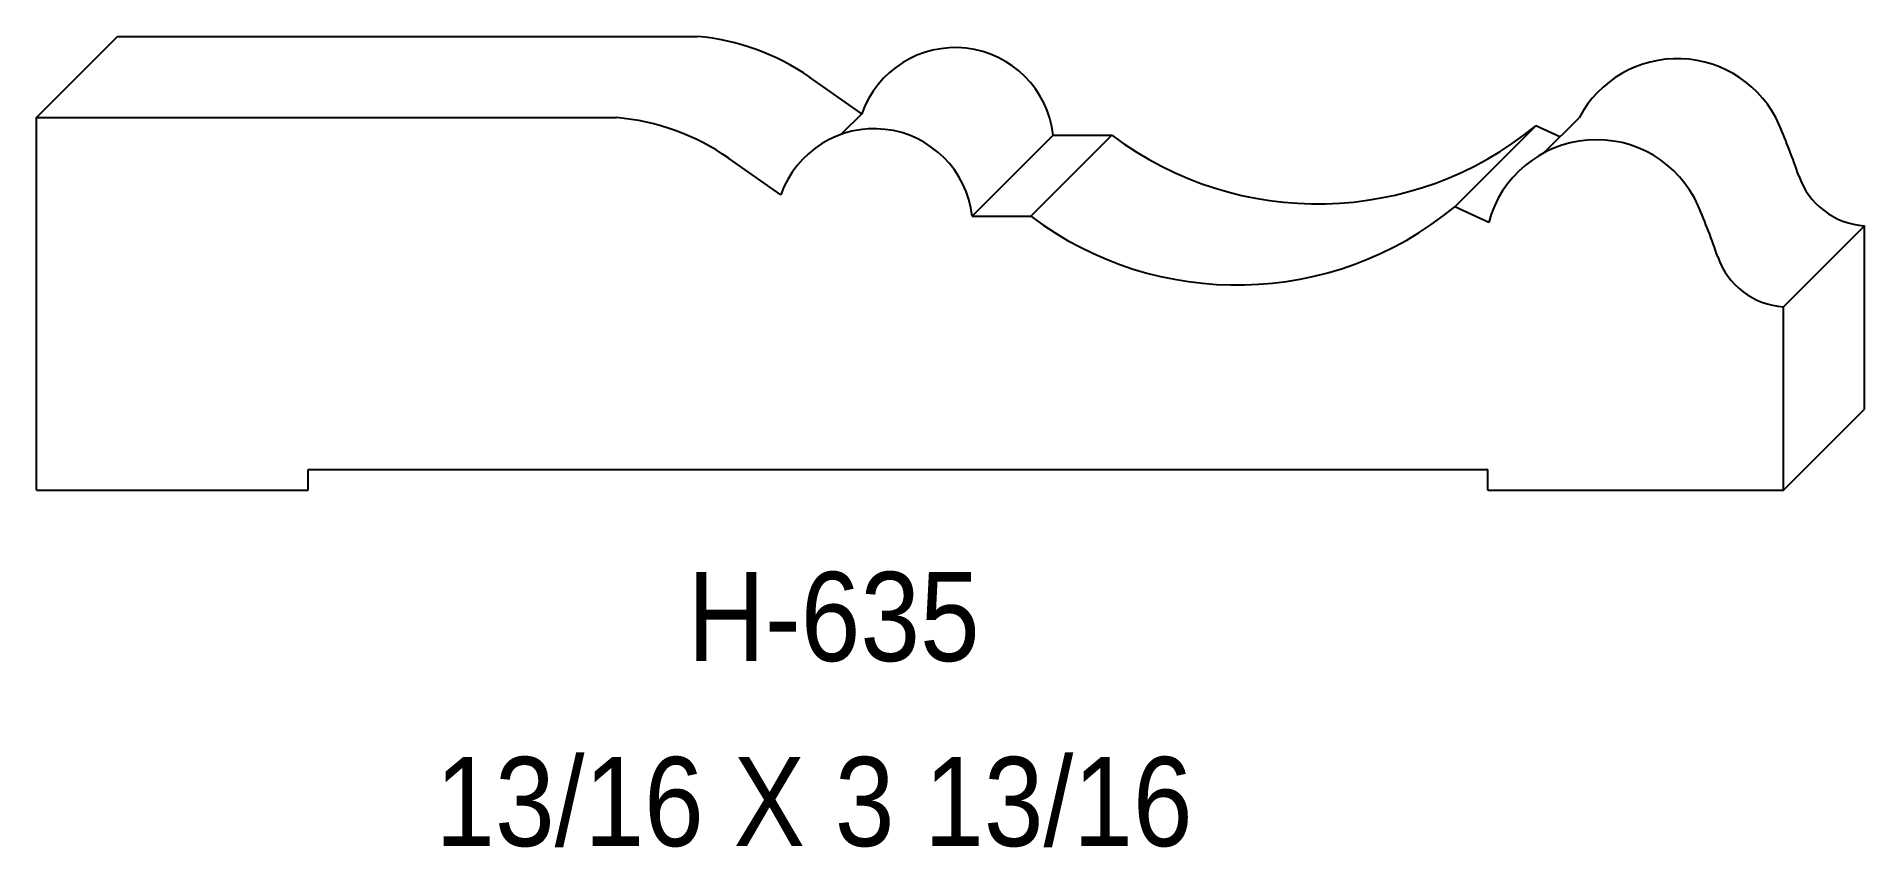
# Model space of a CAD drawing. Extents: x 81.47 to 85.46, y 147.05 to 148.82.
import ezdxf

# ---------------------------------------------------------------- set-up
doc = ezdxf.new("R2010")
doc.units = 0
doc.header["$LTSCALE"] = 5
doc.layers.add('PROFILE', color=7, linetype='CONTINUOUS')
doc.styles.add('TXT', font='TXT', dxfattribs={"height": 3.5})

msp = doc.modelspace()

# ---------------------------------------------------------------- linework, layer by layer
at = {"layer": 'PROFILE', "color": 1, "linetype": 'CONTINUOUS'}
for p, q in [((81.4736, 148.6412), (81.6503, 148.8179)), ((81.6503, 148.8179), (82.9156, 148.8179)), ((83.274, 148.6497), (83.1604, 148.7292)), ((83.274, 148.6497), (83.2292, 148.6048)), ((81.4736, 148.6412), (82.7389, 148.6412)), ((81.4736, 147.8289), (81.4736, 148.6412)), ((83.5152, 148.4263), (83.6919, 148.603)), ((83.643, 148.4263), (83.8198, 148.603)), ((83.6919, 148.603), (83.8198, 148.603)), ((84.568, 148.4468), (84.7448, 148.6235)), ((84.7972, 148.5991), (84.7448, 148.6235)), ((84.7626, 148.5644), (84.8392, 148.641)), ((83.0973, 148.4729), (82.9836, 148.5525)), ((84.642, 148.4123), (84.568, 148.4468)), ((83.5152, 148.4263), (83.643, 148.4263)), ((85.2851, 148.2288), (85.4618, 148.4055)), ((85.4618, 148.0056), (85.4618, 148.4055)), ((85.2851, 147.8289), (85.2851, 148.2288)), ((85.2851, 147.8289), (85.4618, 148.0056)), ((82.0661, 147.8739), (84.6398, 147.8739)), ((82.0661, 147.8289), (82.0661, 147.8739)), ((84.6398, 147.8289), (84.6398, 147.8739)), ((81.4736, 147.8289), (82.0661, 147.8289)), ((84.6398, 147.8289), (85.2851, 147.8289))]:
    msp.add_line(p, q, dxfattribs=at)
for centre, major_axis, start_param, end_param in [((82.8737, 148.3198), (0, 0.4999), -0.610865, -0.083921), ((83.4776, 148.578), (0, 0.2158), -1.454313, 1.232193), ((85.0538, 148.5265), (0.2433, 0), 0.419901, 2.651375), ((82.697, 148.1431), (0.4999, 0), 0.959931, 1.486875), ((83.3009, 148.4012), (0, 0.2158), -1.454313, 1.232193), ((84.2692, 149.2017), (0, 0.7486), -3.785632, -2.453263), ((83.635, 147.9335), (0, 1.781), -1.238415, -1.171613), ((84.8771, 148.3498), (0, 0.2433), -1.150895, 1.310774), ((85.472, 148.5676), (0.1624, 0), -2.809212, -1.633593), ((84.0925, 149.0249), (0.7486, 0), -2.214836, -0.882466), ((83.4583, 147.7567), (0, 1.781), -1.238415, -1.171613), ((85.2953, 148.3908), (0, 0.1624), -4.380008, -3.204389)]:
    msp.add_ellipse(centre, major_axis=major_axis, ratio=1, start_param=start_param, end_param=end_param, dxfattribs=at)

# ---------------------------------------------------------------- texts
at = {"layer": 'PROFILE', "color": 1, "linetype": 'CONTINUOUS', "style": 'TXT', "width": 0.9}
for s, height, p in [('  H-635', 0.19439, (82.7641, 147.4564)), ('13/16 X 3 13/16', 0.194395, (82.3438, 147.0529))]:
    msp.add_text(s, height=height, dxfattribs=at).set_placement(p)

doc.saveas('drawing.dxf')
